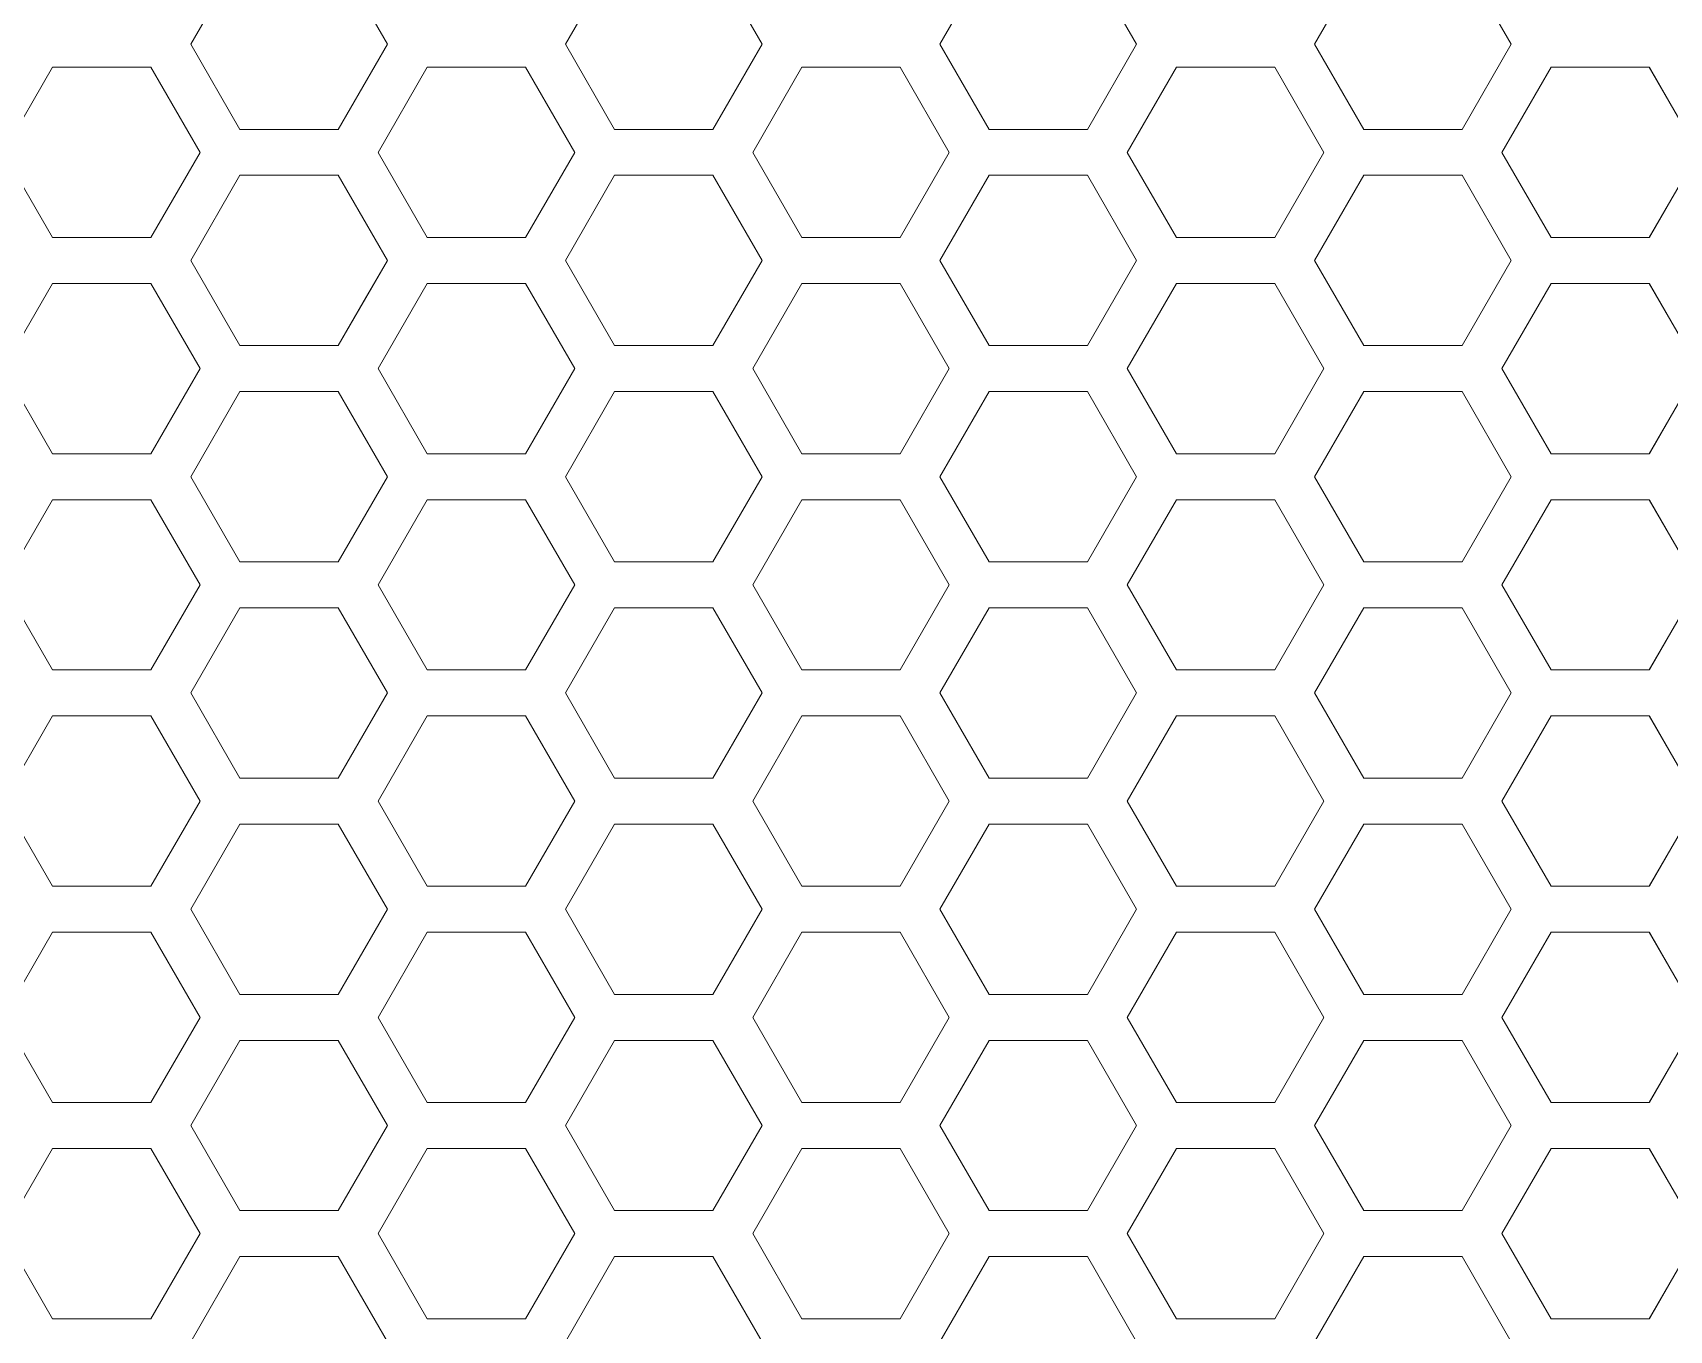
# Model space of a CAD drawing. Header units: millimetres. Extents: x 0 to 140, y -17 to 195.
# Drawn here: x 121.81 to 126.341, y 151.404 to 154.997 of the extents above; entities that cross this region are included whole.
import ezdxf

# ---------------------------------------------------------------- set-up
doc = ezdxf.new("R2010")
doc.units = ezdxf.units.MM
doc.layers.add('4203-42785_1_0', color=7, linetype='Continuous')

# ---------------------------------------------------------------- blocks, each defined once
blk = doc.blocks.new('a')
at = {"layer": '4203-42785_1_0', "color": 0, "linetype": 'ByBlock', "lineweight": 9}
for p, q in [((1506.9262, 465.7407), (1506.8194, 465.5558)), ((1507.2464, 465.5558), (1507.1396, 465.7407)), ((1507.7395, 465.7407), (1507.6327, 465.5558)), ((1508.0596, 465.5558), (1507.9529, 465.7407)), ((1508.5527, 465.7407), (1508.446, 465.5558)), ((1508.8728, 465.5558), (1508.7661, 465.7407)), ((1509.366, 465.7407), (1509.2593, 465.5558)), ((1509.6862, 465.5558), (1509.5794, 465.7407)), ((1511.8058, 465.7407), (1511.6991, 465.5558)), ((1512.1259, 465.5558), (1512.0192, 465.7407)), ((1512.6191, 465.7407), (1512.5124, 465.5558)), ((1512.9393, 465.5558), (1512.8325, 465.7407)), ((1513.4323, 465.7407), (1513.3256, 465.5558)), ((1513.7524, 465.5558), (1513.6457, 465.7407)), ((1514.2456, 465.7407), (1514.1389, 465.5558)), ((1514.5657, 465.5558), (1514.459, 465.7407)), ((1506.8194, 465.5558), (1506.9262, 465.3709)), ((1507.1396, 465.3709), (1507.2464, 465.5558)), ((1507.6327, 465.5558), (1507.7395, 465.3709)), ((1507.9529, 465.3709), (1508.0596, 465.5558)), ((1508.446, 465.5558), (1508.5527, 465.3709)), ((1508.7661, 465.3709), (1508.8728, 465.5558)), ((1509.2593, 465.5558), (1509.366, 465.3709)), ((1509.5794, 465.3709), (1509.6862, 465.5558)), ((1511.6991, 465.5558), (1511.8058, 465.3709)), ((1512.0192, 465.3709), (1512.1259, 465.5558)), ((1512.5124, 465.5558), (1512.6191, 465.3709)), ((1512.8325, 465.3709), (1512.9393, 465.5558)), ((1513.3256, 465.5558), (1513.4323, 465.3709)), ((1513.6457, 465.3709), (1513.7524, 465.5558)), ((1514.1389, 465.5558), (1514.2456, 465.3709)), ((1514.459, 465.3709), (1514.5657, 465.5558)), ((1507.3328, 465.5059), (1507.2261, 465.321)), ((1507.5463, 465.5059), (1507.3328, 465.5059)), ((1507.653, 465.321), (1507.5463, 465.5059)), ((1508.1461, 465.5059), (1508.0394, 465.321)), ((1508.3595, 465.5059), (1508.1461, 465.5059)), ((1508.4662, 465.321), (1508.3595, 465.5059)), ((1508.9594, 465.5059), (1508.8527, 465.321)), ((1509.1728, 465.5059), (1508.9594, 465.5059)), ((1509.2795, 465.321), (1509.1728, 465.5059)), ((1509.7726, 465.5059), (1509.6659, 465.321)), ((1509.9861, 465.5059), (1509.7726, 465.5059)), ((1510.0928, 465.321), (1509.9861, 465.5059)), ((1511.3992, 465.5059), (1511.2925, 465.321)), ((1511.6126, 465.5059), (1511.3992, 465.5059)), ((1511.7193, 465.321), (1511.6126, 465.5059)), ((1512.2124, 465.5059), (1512.1057, 465.321)), ((1512.4259, 465.5059), (1512.2124, 465.5059)), ((1512.5326, 465.321), (1512.4259, 465.5059)), ((1513.0257, 465.5059), (1512.919, 465.321)), ((1513.2391, 465.5059), (1513.0257, 465.5059)), ((1513.3458, 465.321), (1513.2391, 465.5059)), ((1513.8389, 465.5059), (1513.7322, 465.321)), ((1514.0523, 465.5059), (1513.8389, 465.5059)), ((1514.1591, 465.321), (1514.0523, 465.5059)), ((1514.6522, 465.5059), (1514.5455, 465.321)), ((1514.8656, 465.5059), (1514.6522, 465.5059)), ((1514.9724, 465.321), (1514.8656, 465.5059)), ((1506.9262, 465.3709), (1507.1396, 465.3709)), ((1507.7395, 465.3709), (1507.9529, 465.3709)), ((1508.5527, 465.3709), (1508.7661, 465.3709)), ((1509.366, 465.3709), (1509.5794, 465.3709)), ((1511.8058, 465.3709), (1512.0192, 465.3709)), ((1512.6191, 465.3709), (1512.8325, 465.3709)), ((1513.4323, 465.3709), (1513.6457, 465.3709)), ((1514.2456, 465.3709), (1514.459, 465.3709)), ((1507.2261, 465.321), (1507.3328, 465.1362)), ((1507.5463, 465.1362), (1507.653, 465.321)), ((1508.0394, 465.321), (1508.1461, 465.1362)), ((1508.3595, 465.1362), (1508.4662, 465.321)), ((1508.8527, 465.321), (1508.9594, 465.1362)), ((1509.1728, 465.1362), (1509.2795, 465.321)), ((1509.6659, 465.321), (1509.7726, 465.1362)), ((1509.9861, 465.1362), (1510.0928, 465.321)), ((1511.2925, 465.321), (1511.3992, 465.1362)), ((1511.6126, 465.1362), (1511.7193, 465.321)), ((1512.1057, 465.321), (1512.2124, 465.1362)), ((1512.4259, 465.1362), (1512.5326, 465.321)), ((1512.919, 465.321), (1513.0257, 465.1362)), ((1513.2391, 465.1362), (1513.3458, 465.321)), ((1513.7322, 465.321), (1513.8389, 465.1362)), ((1514.0523, 465.1362), (1514.1591, 465.321)), ((1514.5455, 465.321), (1514.6522, 465.1362)), ((1514.8656, 465.1362), (1514.9724, 465.321)), ((1506.9262, 465.2711), (1506.8194, 465.0863)), ((1507.1396, 465.2711), (1506.9262, 465.2711)), ((1507.2464, 465.0863), (1507.1396, 465.2711)), ((1507.7395, 465.2711), (1507.6327, 465.0863)), ((1507.9529, 465.2711), (1507.7395, 465.2711)), ((1508.0596, 465.0863), (1507.9529, 465.2711)), ((1508.5527, 465.2711), (1508.446, 465.0863)), ((1508.7661, 465.2711), (1508.5527, 465.2711)), ((1508.8728, 465.0863), (1508.7661, 465.2711)), ((1509.366, 465.2711), (1509.2593, 465.0863)), ((1509.5794, 465.2711), (1509.366, 465.2711)), ((1509.6862, 465.0863), (1509.5794, 465.2711)), ((1511.8058, 465.2711), (1511.6991, 465.0863)), ((1512.0192, 465.2711), (1511.8058, 465.2711)), ((1512.1259, 465.0863), (1512.0192, 465.2711)), ((1512.6191, 465.2711), (1512.5124, 465.0863)), ((1512.8325, 465.2711), (1512.6191, 465.2711)), ((1512.9393, 465.0863), (1512.8325, 465.2711)), ((1513.4323, 465.2711), (1513.3256, 465.0863)), ((1513.6457, 465.2711), (1513.4323, 465.2711)), ((1513.7524, 465.0863), (1513.6457, 465.2711)), ((1514.2456, 465.2711), (1514.1389, 465.0863)), ((1514.459, 465.2711), (1514.2456, 465.2711)), ((1514.5657, 465.0863), (1514.459, 465.2711)), ((1507.3328, 465.1362), (1507.5463, 465.1362)), ((1508.1461, 465.1362), (1508.3595, 465.1362)), ((1508.9594, 465.1362), (1509.1728, 465.1362)), ((1509.7726, 465.1362), (1509.9861, 465.1362)), ((1511.3992, 465.1362), (1511.6126, 465.1362)), ((1512.2124, 465.1362), (1512.4259, 465.1362)), ((1513.0257, 465.1362), (1513.2391, 465.1362)), ((1513.8389, 465.1362), (1514.0523, 465.1362)), ((1514.6522, 465.1362), (1514.8656, 465.1362)), ((1506.8194, 465.0863), (1506.9262, 464.9014)), ((1507.1929, 464.9939), (1507.2464, 465.0863)), ((1507.6327, 465.0863), (1507.7395, 464.9014)), ((1507.9529, 464.9014), (1508.0596, 465.0863)), ((1508.446, 465.0863), (1508.5527, 464.9014)), ((1508.7661, 464.9014), (1508.8728, 465.0863)), ((1509.2593, 465.0863), (1509.366, 464.9014)), ((1509.5794, 464.9014), (1509.6862, 465.0863)), ((1511.6991, 465.0863), (1511.8058, 464.9014)), ((1512.0192, 464.9014), (1512.1259, 465.0863)), ((1512.5124, 465.0863), (1512.6191, 464.9014)), ((1512.8325, 464.9014), (1512.9393, 465.0863)), ((1513.3256, 465.0863), (1513.4323, 464.9014)), ((1513.6457, 464.9014), (1513.7524, 465.0863)), ((1514.1389, 465.0863), (1514.2456, 464.9014)), ((1514.459, 464.9014), (1514.5657, 465.0863)), ((1507.3328, 465.0363), (1507.2261, 464.8515)), ((1507.5463, 465.0363), (1507.3328, 465.0363)), ((1507.653, 464.8515), (1507.5463, 465.0363)), ((1508.1461, 465.0363), (1508.0394, 464.8515)), ((1508.3595, 465.0363), (1508.1461, 465.0363)), ((1508.4662, 464.8515), (1508.3595, 465.0363)), ((1508.9594, 465.0363), (1508.8527, 464.8515)), ((1509.1728, 465.0363), (1508.9594, 465.0363)), ((1509.2795, 464.8515), (1509.1728, 465.0363)), ((1509.7726, 465.0363), (1509.6659, 464.8515)), ((1509.9861, 465.0363), (1509.7726, 465.0363)), ((1510.0928, 464.8515), (1509.9861, 465.0363)), ((1511.3992, 465.0363), (1511.2925, 464.8515)), ((1511.6126, 465.0363), (1511.3992, 465.0363)), ((1511.7193, 464.8515), (1511.6126, 465.0363)), ((1512.2124, 465.0363), (1512.1057, 464.8515)), ((1512.4259, 465.0363), (1512.2124, 465.0363)), ((1512.5326, 464.8515), (1512.4259, 465.0363)), ((1513.0257, 465.0363), (1512.919, 464.8515)), ((1513.2391, 465.0363), (1513.0257, 465.0363)), ((1513.3458, 464.8515), (1513.2391, 465.0363)), ((1513.8389, 465.0363), (1513.7322, 464.8515)), ((1514.0523, 465.0363), (1513.8389, 465.0363)), ((1514.1591, 464.8515), (1514.0523, 465.0363)), ((1514.6522, 465.0363), (1514.5455, 464.8515)), ((1514.8656, 465.0363), (1514.6522, 465.0363)), ((1514.9724, 464.8515), (1514.8656, 465.0363)), ((1507.1396, 464.9014), (1507.1929, 464.9939)), ((1506.9262, 464.9014), (1507.1396, 464.9014)), ((1507.7395, 464.9014), (1507.9529, 464.9014)), ((1508.5527, 464.9014), (1508.7661, 464.9014)), ((1509.366, 464.9014), (1509.5794, 464.9014)), ((1511.8058, 464.9014), (1512.0192, 464.9014)), ((1512.6191, 464.9014), (1512.8325, 464.9014)), ((1513.4323, 464.9014), (1513.6457, 464.9014)), ((1514.2456, 464.9014), (1514.459, 464.9014)), ((1507.2261, 464.8515), (1507.3328, 464.6666)), ((1507.5463, 464.6666), (1507.653, 464.8515)), ((1508.0394, 464.8515), (1508.1461, 464.6666)), ((1508.3595, 464.6666), (1508.4662, 464.8515)), ((1508.8527, 464.8515), (1508.9594, 464.6666)), ((1509.1728, 464.6666), (1509.2795, 464.8515)), ((1509.6659, 464.8515), (1509.7726, 464.6666)), ((1509.9861, 464.6666), (1510.0928, 464.8515)), ((1511.2925, 464.8515), (1511.3992, 464.6666)), ((1511.6126, 464.6666), (1511.7193, 464.8515)), ((1512.1057, 464.8515), (1512.2124, 464.6666)), ((1512.4259, 464.6666), (1512.5326, 464.8515)), ((1512.919, 464.8515), (1513.0257, 464.6666)), ((1513.2391, 464.6666), (1513.3458, 464.8515)), ((1513.7322, 464.8515), (1513.8389, 464.6666)), ((1514.0523, 464.6666), (1514.1591, 464.8515)), ((1514.5455, 464.8515), (1514.6522, 464.6666)), ((1514.8656, 464.6666), (1514.9724, 464.8515)), ((1506.9262, 464.8016), (1506.8194, 464.6167)), ((1507.1396, 464.8016), (1506.9262, 464.8016)), ((1507.2464, 464.6167), (1507.1396, 464.8016)), ((1507.7395, 464.8016), (1507.6327, 464.6167)), ((1507.9529, 464.8016), (1507.7395, 464.8016)), ((1508.0596, 464.6167), (1507.9529, 464.8016)), ((1508.5527, 464.8016), (1508.446, 464.6167)), ((1508.7661, 464.8016), (1508.5527, 464.8016)), ((1508.8728, 464.6167), (1508.7661, 464.8016)), ((1509.366, 464.8016), (1509.2593, 464.6167)), ((1509.5794, 464.8016), (1509.366, 464.8016)), ((1509.6862, 464.6167), (1509.5794, 464.8016)), ((1511.8058, 464.8016), (1511.6991, 464.6167)), ((1512.0192, 464.8016), (1511.8058, 464.8016)), ((1512.1259, 464.6167), (1512.0192, 464.8016)), ((1512.6191, 464.8016), (1512.5124, 464.6167)), ((1512.8325, 464.8016), (1512.6191, 464.8016)), ((1512.9393, 464.6167), (1512.8325, 464.8016)), ((1513.4323, 464.8016), (1513.3256, 464.6167)), ((1513.6457, 464.8016), (1513.4323, 464.8016)), ((1513.7524, 464.6167), (1513.6457, 464.8016)), ((1514.2456, 464.8016), (1514.1389, 464.6167)), ((1514.459, 464.8016), (1514.2456, 464.8016)), ((1514.5657, 464.6167), (1514.459, 464.8016)), ((1507.3328, 464.6666), (1507.5463, 464.6666)), ((1508.1461, 464.6666), (1508.3595, 464.6666)), ((1508.9594, 464.6666), (1509.1728, 464.6666)), ((1509.7726, 464.6666), (1509.9861, 464.6666)), ((1511.3992, 464.6666), (1511.6126, 464.6666)), ((1512.2124, 464.6666), (1512.4259, 464.6666)), ((1513.0257, 464.6666), (1513.2391, 464.6666)), ((1513.8389, 464.6666), (1514.0523, 464.6666)), ((1514.6522, 464.6666), (1514.8656, 464.6666)), ((1506.8194, 464.6167), (1506.9262, 464.4318)), ((1507.1396, 464.4318), (1507.2464, 464.6167)), ((1507.6327, 464.6167), (1507.7395, 464.4318)), ((1507.9529, 464.4318), (1508.0596, 464.6167)), ((1508.446, 464.6167), (1508.5527, 464.4318)), ((1508.7661, 464.4318), (1508.8728, 464.6167)), ((1509.2593, 464.6167), (1509.366, 464.4318)), ((1509.5794, 464.4318), (1509.6862, 464.6167)), ((1511.6991, 464.6167), (1511.8058, 464.4318)), ((1512.0192, 464.4318), (1512.1259, 464.6167)), ((1512.5124, 464.6167), (1512.6191, 464.4318)), ((1512.8325, 464.4318), (1512.9393, 464.6167)), ((1513.3256, 464.6167), (1513.4323, 464.4318)), ((1513.6457, 464.4318), (1513.7524, 464.6167)), ((1514.1389, 464.6167), (1514.2456, 464.4318)), ((1514.459, 464.4318), (1514.5657, 464.6167)), ((1507.3328, 464.5668), (1507.2261, 464.3819)), ((1507.5463, 464.5668), (1507.3328, 464.5668)), ((1507.653, 464.3819), (1507.5463, 464.5668)), ((1508.1461, 464.5668), (1508.0394, 464.3819)), ((1508.3595, 464.5668), (1508.1461, 464.5668)), ((1508.4662, 464.3819), (1508.3595, 464.5668)), ((1508.9594, 464.5668), (1508.8527, 464.3819)), ((1509.1728, 464.5668), (1508.9594, 464.5668)), ((1509.2795, 464.3819), (1509.1728, 464.5668)), ((1509.7726, 464.5668), (1509.6659, 464.3819)), ((1509.9861, 464.5668), (1509.7726, 464.5668)), ((1510.0928, 464.3819), (1509.9861, 464.5668)), ((1511.3992, 464.5668), (1511.2925, 464.3819)), ((1511.6126, 464.5668), (1511.3992, 464.5668)), ((1511.7193, 464.3819), (1511.6126, 464.5668)), ((1512.2124, 464.5668), (1512.1057, 464.3819)), ((1512.4259, 464.5668), (1512.2124, 464.5668)), ((1512.5326, 464.3819), (1512.4259, 464.5668)), ((1513.0257, 464.5668), (1512.919, 464.3819)), ((1513.2391, 464.5668), (1513.0257, 464.5668)), ((1513.3458, 464.3819), (1513.2391, 464.5668)), ((1513.8389, 464.5668), (1513.7322, 464.3819)), ((1514.0523, 464.5668), (1513.8389, 464.5668)), ((1514.1591, 464.3819), (1514.0523, 464.5668)), ((1514.6522, 464.5668), (1514.5455, 464.3819)), ((1514.8656, 464.5668), (1514.6522, 464.5668)), ((1514.9724, 464.3819), (1514.8656, 464.5668)), ((1506.9262, 464.4318), (1507.1396, 464.4318)), ((1507.7395, 464.4318), (1507.9529, 464.4318)), ((1508.5527, 464.4318), (1508.7661, 464.4318)), ((1509.366, 464.4318), (1509.5794, 464.4318)), ((1511.8058, 464.4318), (1512.0192, 464.4318)), ((1512.6191, 464.4318), (1512.8325, 464.4318)), ((1513.4323, 464.4318), (1513.6457, 464.4318)), ((1514.2456, 464.4318), (1514.459, 464.4318)), ((1507.2261, 464.3819), (1507.3328, 464.1971)), ((1507.5463, 464.1971), (1507.653, 464.3819)), ((1508.0394, 464.3819), (1508.1461, 464.1971)), ((1508.3595, 464.1971), (1508.4662, 464.3819)), ((1508.8527, 464.3819), (1508.9594, 464.1971)), ((1509.1728, 464.1971), (1509.2795, 464.3819)), ((1509.6659, 464.3819), (1509.7726, 464.1971)), ((1509.9861, 464.1971), (1510.0928, 464.3819)), ((1511.2925, 464.3819), (1511.3992, 464.1971)), ((1511.6126, 464.1971), (1511.7193, 464.3819)), ((1512.1057, 464.3819), (1512.2124, 464.1971)), ((1512.4259, 464.1971), (1512.5326, 464.3819)), ((1512.919, 464.3819), (1513.0257, 464.1971)), ((1513.2391, 464.1971), (1513.3458, 464.3819)), ((1513.7322, 464.3819), (1513.8389, 464.1971)), ((1514.0523, 464.1971), (1514.1591, 464.3819)), ((1514.5455, 464.3819), (1514.6522, 464.1971)), ((1514.8656, 464.1971), (1514.9724, 464.3819)), ((1506.9262, 464.332), (1506.8194, 464.1472)), ((1507.1396, 464.332), (1506.9262, 464.332)), ((1507.2464, 464.1472), (1507.1396, 464.332)), ((1507.7395, 464.332), (1507.6327, 464.1472)), ((1507.9529, 464.332), (1507.7395, 464.332)), ((1508.0596, 464.1472), (1507.9529, 464.332)), ((1508.5527, 464.332), (1508.446, 464.1472)), ((1508.7661, 464.332), (1508.5527, 464.332)), ((1508.8728, 464.1472), (1508.7661, 464.332)), ((1509.366, 464.332), (1509.2593, 464.1472)), ((1509.5794, 464.332), (1509.366, 464.332)), ((1509.6862, 464.1472), (1509.5794, 464.332)), ((1511.8058, 464.332), (1511.6991, 464.1472)), ((1512.0192, 464.332), (1511.8058, 464.332)), ((1512.1259, 464.1472), (1512.0192, 464.332)), ((1512.6191, 464.332), (1512.5124, 464.1472)), ((1512.8325, 464.332), (1512.6191, 464.332)), ((1512.9393, 464.1472), (1512.8325, 464.332)), ((1513.4323, 464.332), (1513.3256, 464.1472)), ((1513.6457, 464.332), (1513.4323, 464.332)), ((1513.7524, 464.1472), (1513.6457, 464.332)), ((1514.2456, 464.332), (1514.1389, 464.1472)), ((1514.459, 464.332), (1514.2456, 464.332)), ((1514.5657, 464.1472), (1514.459, 464.332)), ((1507.3328, 464.1971), (1507.5463, 464.1971)), ((1508.1461, 464.1971), (1508.3595, 464.1971)), ((1508.9594, 464.1971), (1509.1728, 464.1971)), ((1509.7726, 464.1971), (1509.9861, 464.1971)), ((1511.3992, 464.1971), (1511.6126, 464.1971)), ((1512.2124, 464.1971), (1512.4259, 464.1971)), ((1513.0257, 464.1971), (1513.2391, 464.1971)), ((1513.8389, 464.1971), (1514.0523, 464.1971)), ((1514.6522, 464.1971), (1514.8656, 464.1971)), ((1506.8194, 464.1472), (1506.9262, 463.9623)), ((1507.1396, 463.9623), (1507.2464, 464.1472)), ((1507.6327, 464.1472), (1507.7395, 463.9623)), ((1507.9529, 463.9623), (1508.0596, 464.1472)), ((1508.446, 464.1472), (1508.5527, 463.9623)), ((1508.7661, 463.9623), (1508.8728, 464.1472)), ((1509.2593, 464.1472), (1509.366, 463.9623)), ((1509.5794, 463.9623), (1509.6862, 464.1472)), ((1511.6991, 464.1472), (1511.8058, 463.9623)), ((1512.0192, 463.9623), (1512.1259, 464.1472)), ((1512.5124, 464.1472), (1512.6191, 463.9623)), ((1512.8325, 463.9623), (1512.9393, 464.1472)), ((1513.3256, 464.1472), (1513.4323, 463.9623)), ((1513.6457, 463.9623), (1513.7524, 464.1472)), ((1514.1389, 464.1472), (1514.2456, 463.9623)), ((1514.459, 463.9623), (1514.5657, 464.1472)), ((1507.3328, 464.0973), (1507.2261, 463.9124)), ((1507.5463, 464.0973), (1507.3328, 464.0973)), ((1507.653, 463.9124), (1507.5463, 464.0973)), ((1508.1461, 464.0973), (1508.0394, 463.9124)), ((1508.3595, 464.0973), (1508.1461, 464.0973)), ((1508.4662, 463.9124), (1508.3595, 464.0973)), ((1508.9594, 464.0973), (1508.8527, 463.9124)), ((1509.1728, 464.0973), (1508.9594, 464.0973)), ((1509.2795, 463.9124), (1509.1728, 464.0973)), ((1509.7726, 464.0973), (1509.6659, 463.9124)), ((1509.9861, 464.0973), (1509.7726, 464.0973)), ((1510.0928, 463.9124), (1509.9861, 464.0973)), ((1511.3992, 464.0973), (1511.2925, 463.9124)), ((1511.6126, 464.0973), (1511.3992, 464.0973)), ((1511.7193, 463.9124), (1511.6126, 464.0973)), ((1512.2124, 464.0973), (1512.1057, 463.9124)), ((1512.4259, 464.0973), (1512.2124, 464.0973)), ((1512.5326, 463.9124), (1512.4259, 464.0973)), ((1513.0257, 464.0973), (1512.919, 463.9124)), ((1513.2391, 464.0973), (1513.0257, 464.0973)), ((1513.3458, 463.9124), (1513.2391, 464.0973)), ((1513.8389, 464.0973), (1513.7322, 463.9124)), ((1514.0523, 464.0973), (1513.8389, 464.0973)), ((1514.1591, 463.9124), (1514.0523, 464.0973)), ((1514.6522, 464.0973), (1514.5455, 463.9124)), ((1514.8656, 464.0973), (1514.6522, 464.0973)), ((1514.9724, 463.9124), (1514.8656, 464.0973)), ((1506.9262, 463.9623), (1507.1396, 463.9623)), ((1507.7395, 463.9623), (1507.9529, 463.9623)), ((1508.5527, 463.9623), (1508.7661, 463.9623)), ((1509.366, 463.9623), (1509.5794, 463.9623)), ((1511.8058, 463.9623), (1512.0192, 463.9623)), ((1512.6191, 463.9623), (1512.8325, 463.9623)), ((1513.4323, 463.9623), (1513.6457, 463.9623)), ((1514.2456, 463.9623), (1514.459, 463.9623)), ((1507.2261, 463.9124), (1507.3328, 463.7275)), ((1507.5463, 463.7275), (1507.653, 463.9124)), ((1508.0394, 463.9124), (1508.1461, 463.7275)), ((1508.3595, 463.7275), (1508.4662, 463.9124)), ((1508.8527, 463.9124), (1508.9594, 463.7275)), ((1509.1728, 463.7275), (1509.2795, 463.9124)), ((1509.6659, 463.9124), (1509.7726, 463.7275)), ((1509.9861, 463.7275), (1510.0928, 463.9124)), ((1511.2925, 463.9124), (1511.3992, 463.7275)), ((1511.6126, 463.7275), (1511.7193, 463.9124)), ((1512.1057, 463.9124), (1512.2124, 463.7275)), ((1512.4259, 463.7275), (1512.5326, 463.9124)), ((1512.919, 463.9124), (1513.0257, 463.7275)), ((1513.2391, 463.7275), (1513.3458, 463.9124)), ((1513.7322, 463.9124), (1513.8389, 463.7275)), ((1514.0523, 463.7275), (1514.1591, 463.9124)), ((1514.5455, 463.9124), (1514.6522, 463.7275)), ((1514.8656, 463.7275), (1514.9724, 463.9124)), ((1506.9262, 463.8625), (1506.8194, 463.6776)), ((1507.1396, 463.8625), (1506.9262, 463.8625)), ((1507.2464, 463.6776), (1507.1396, 463.8625)), ((1507.7395, 463.8625), (1507.6327, 463.6776)), ((1507.9529, 463.8625), (1507.7395, 463.8625)), ((1508.0596, 463.6776), (1507.9529, 463.8625)), ((1508.5527, 463.8625), (1508.446, 463.6776)), ((1508.7661, 463.8625), (1508.5527, 463.8625)), ((1508.8728, 463.6776), (1508.7661, 463.8625)), ((1509.366, 463.8625), (1509.2593, 463.6776)), ((1509.5794, 463.8625), (1509.366, 463.8625)), ((1509.6862, 463.6776), (1509.5794, 463.8625)), ((1511.8058, 463.8625), (1511.6991, 463.6776)), ((1512.0192, 463.8625), (1511.8058, 463.8625)), ((1512.1259, 463.6776), (1512.0192, 463.8625)), ((1512.6191, 463.8625), (1512.5124, 463.6776)), ((1512.8325, 463.8625), (1512.6191, 463.8625)), ((1512.9393, 463.6776), (1512.8325, 463.8625)), ((1513.4323, 463.8625), (1513.3256, 463.6776)), ((1513.6457, 463.8625), (1513.4323, 463.8625)), ((1513.7524, 463.6776), (1513.6457, 463.8625)), ((1514.2456, 463.8625), (1514.1389, 463.6776)), ((1514.459, 463.8625), (1514.2456, 463.8625)), ((1514.5657, 463.6776), (1514.459, 463.8625)), ((1507.3328, 463.7275), (1507.5463, 463.7275)), ((1508.1461, 463.7275), (1508.3595, 463.7275)), ((1508.9594, 463.7275), (1509.1728, 463.7275)), ((1509.7726, 463.7275), (1509.9861, 463.7275)), ((1511.3992, 463.7275), (1511.6126, 463.7275)), ((1512.2124, 463.7275), (1512.4259, 463.7275)), ((1513.0257, 463.7275), (1513.2391, 463.7275)), ((1513.8389, 463.7275), (1514.0523, 463.7275)), ((1514.6522, 463.7275), (1514.8656, 463.7275)), ((1506.8194, 463.6776), (1506.9262, 463.4928)), ((1507.1396, 463.4928), (1507.2464, 463.6776)), ((1507.6327, 463.6776), (1507.7395, 463.4928)), ((1507.9529, 463.4928), (1508.0596, 463.6776)), ((1508.446, 463.6776), (1508.5527, 463.4928)), ((1508.7661, 463.4928), (1508.8728, 463.6776)), ((1509.2593, 463.6776), (1509.366, 463.4928)), ((1509.5794, 463.4928), (1509.6862, 463.6776)), ((1511.6991, 463.6776), (1511.8058, 463.4928)), ((1512.0192, 463.4928), (1512.1259, 463.6776)), ((1512.5124, 463.6776), (1512.6191, 463.4928)), ((1512.8325, 463.4928), (1512.9393, 463.6776)), ((1513.3256, 463.6776), (1513.4323, 463.4928)), ((1513.6457, 463.4928), (1513.7524, 463.6776)), ((1514.1389, 463.6776), (1514.2456, 463.4928)), ((1514.459, 463.4928), (1514.5657, 463.6776)), ((1507.3328, 463.6277), (1507.2261, 463.4429)), ((1507.5463, 463.6277), (1507.3328, 463.6277)), ((1507.653, 463.4429), (1507.5463, 463.6277)), ((1508.1461, 463.6277), (1508.0394, 463.4429)), ((1508.3595, 463.6277), (1508.1461, 463.6277)), ((1508.4662, 463.4429), (1508.3595, 463.6277)), ((1508.9594, 463.6277), (1508.8527, 463.4429)), ((1509.1728, 463.6277), (1508.9594, 463.6277)), ((1509.2795, 463.4429), (1509.1728, 463.6277)), ((1509.7726, 463.6277), (1509.6659, 463.4429)), ((1509.9861, 463.6277), (1509.7726, 463.6277)), ((1510.0928, 463.4429), (1509.9861, 463.6277)), ((1511.3992, 463.6277), (1511.2925, 463.4429)), ((1511.6126, 463.6277), (1511.3992, 463.6277)), ((1511.7193, 463.4429), (1511.6126, 463.6277)), ((1512.2124, 463.6277), (1512.1057, 463.4429)), ((1512.4259, 463.6277), (1512.2124, 463.6277)), ((1512.5326, 463.4429), (1512.4259, 463.6277)), ((1513.0257, 463.6277), (1512.919, 463.4429)), ((1513.2391, 463.6277), (1513.0257, 463.6277)), ((1513.3458, 463.4429), (1513.2391, 463.6277)), ((1513.8389, 463.6277), (1513.7322, 463.4429)), ((1514.0523, 463.6277), (1513.8389, 463.6277)), ((1514.1591, 463.4429), (1514.0523, 463.6277)), ((1514.6522, 463.6277), (1514.5455, 463.4429)), ((1514.8656, 463.6277), (1514.6522, 463.6277)), ((1514.9724, 463.4429), (1514.8656, 463.6277)), ((1506.9262, 463.4928), (1507.1396, 463.4928)), ((1507.7395, 463.4928), (1507.9529, 463.4928)), ((1508.5527, 463.4928), (1508.7661, 463.4928)), ((1509.366, 463.4928), (1509.5794, 463.4928)), ((1511.8058, 463.4928), (1512.0192, 463.4928)), ((1512.6191, 463.4928), (1512.8325, 463.4928)), ((1513.4323, 463.4928), (1513.6457, 463.4928)), ((1514.2456, 463.4928), (1514.459, 463.4928)), ((1507.2261, 463.4429), (1507.3328, 463.258)), ((1507.5463, 463.258), (1507.653, 463.4429)), ((1508.0394, 463.4429), (1508.1461, 463.258)), ((1508.3595, 463.258), (1508.4662, 463.4429)), ((1508.8527, 463.4429), (1508.9594, 463.258)), ((1509.1728, 463.258), (1509.2795, 463.4429)), ((1509.6659, 463.4429), (1509.7726, 463.258)), ((1509.9861, 463.258), (1510.0928, 463.4429)), ((1511.2925, 463.4429), (1511.3992, 463.258)), ((1511.6126, 463.258), (1511.7193, 463.4429)), ((1512.1057, 463.4429), (1512.2124, 463.258)), ((1512.4259, 463.258), (1512.5326, 463.4429)), ((1512.919, 463.4429), (1513.0257, 463.258)), ((1513.2391, 463.258), (1513.3458, 463.4429)), ((1513.7322, 463.4429), (1513.8389, 463.258)), ((1514.0523, 463.258), (1514.1591, 463.4429)), ((1514.5455, 463.4429), (1514.6522, 463.258)), ((1514.8656, 463.258), (1514.9724, 463.4429)), ((1506.9262, 463.3929), (1506.8194, 463.2081)), ((1507.1396, 463.3929), (1506.9262, 463.3929)), ((1507.2464, 463.2081), (1507.1396, 463.3929)), ((1507.7395, 463.3929), (1507.6327, 463.2081)), ((1507.9529, 463.3929), (1507.7395, 463.3929)), ((1508.0596, 463.2081), (1507.9529, 463.3929)), ((1508.5527, 463.3929), (1508.446, 463.2081)), ((1508.7661, 463.3929), (1508.5527, 463.3929)), ((1508.8728, 463.2081), (1508.7661, 463.3929)), ((1509.366, 463.3929), (1509.2593, 463.2081)), ((1509.5794, 463.3929), (1509.366, 463.3929)), ((1509.6862, 463.2081), (1509.5794, 463.3929)), ((1511.8058, 463.3929), (1511.6991, 463.2081)), ((1512.0192, 463.3929), (1511.8058, 463.3929)), ((1512.1259, 463.2081), (1512.0192, 463.3929)), ((1512.6191, 463.3929), (1512.5124, 463.2081)), ((1512.8325, 463.3929), (1512.6191, 463.3929)), ((1512.9393, 463.2081), (1512.8325, 463.3929)), ((1513.4323, 463.3929), (1513.3256, 463.2081)), ((1513.6457, 463.3929), (1513.4323, 463.3929)), ((1513.7524, 463.2081), (1513.6457, 463.3929)), ((1514.2456, 463.3929), (1514.1389, 463.2081)), ((1514.459, 463.3929), (1514.2456, 463.3929)), ((1514.5657, 463.2081), (1514.459, 463.3929)), ((1507.3328, 463.258), (1507.5463, 463.258)), ((1508.1461, 463.258), (1508.3595, 463.258)), ((1508.9594, 463.258), (1509.1728, 463.258)), ((1509.7726, 463.258), (1509.9861, 463.258)), ((1511.3992, 463.258), (1511.6126, 463.258)), ((1512.2124, 463.258), (1512.4259, 463.258)), ((1513.0257, 463.258), (1513.2391, 463.258)), ((1513.8389, 463.258), (1514.0523, 463.258)), ((1514.6522, 463.258), (1514.8656, 463.258)), ((1506.8194, 463.2081), (1506.9262, 463.0232)), ((1507.1396, 463.0232), (1507.2464, 463.2081)), ((1507.6327, 463.2081), (1507.7395, 463.0232)), ((1507.9529, 463.0232), (1508.0596, 463.2081)), ((1508.446, 463.2081), (1508.5527, 463.0232)), ((1508.7661, 463.0232), (1508.8728, 463.2081)), ((1509.2593, 463.2081), (1509.366, 463.0232)), ((1509.5794, 463.0232), (1509.6862, 463.2081)), ((1511.6991, 463.2081), (1511.8058, 463.0232)), ((1512.0192, 463.0232), (1512.1259, 463.2081)), ((1512.5124, 463.2081), (1512.6191, 463.0232)), ((1512.8325, 463.0232), (1512.9393, 463.2081)), ((1513.3256, 463.2081), (1513.4323, 463.0232)), ((1513.6457, 463.0232), (1513.7524, 463.2081)), ((1514.1389, 463.2081), (1514.2456, 463.0232)), ((1514.459, 463.0232), (1514.5657, 463.2081)), ((1507.3328, 463.1582), (1507.2261, 462.9733)), ((1507.5463, 463.1582), (1507.3328, 463.1582)), ((1507.653, 462.9733), (1507.5463, 463.1582)), ((1508.1461, 463.1582), (1508.0394, 462.9733)), ((1508.3595, 463.1582), (1508.1461, 463.1582)), ((1508.4662, 462.9733), (1508.3595, 463.1582)), ((1508.9594, 463.1582), (1508.8527, 462.9733)), ((1509.1728, 463.1582), (1508.9594, 463.1582)), ((1509.2795, 462.9733), (1509.1728, 463.1582)), ((1509.7726, 463.1582), (1509.6659, 462.9733)), ((1509.9861, 463.1582), (1509.7726, 463.1582)), ((1510.0928, 462.9733), (1509.9861, 463.1582)), ((1511.3992, 463.1582), (1511.2925, 462.9733)), ((1511.6126, 463.1582), (1511.3992, 463.1582)), ((1511.7193, 462.9733), (1511.6126, 463.1582)), ((1512.2124, 463.1582), (1512.1057, 462.9733)), ((1512.4259, 463.1582), (1512.2124, 463.1582)), ((1512.5326, 462.9733), (1512.4259, 463.1582)), ((1513.0257, 463.1582), (1512.919, 462.9733)), ((1513.2391, 463.1582), (1513.0257, 463.1582)), ((1513.3458, 462.9733), (1513.2391, 463.1582)), ((1513.8389, 463.1582), (1513.7322, 462.9733)), ((1514.0523, 463.1582), (1513.8389, 463.1582)), ((1514.1591, 462.9733), (1514.0523, 463.1582)), ((1514.6522, 463.1582), (1514.5455, 462.9733)), ((1514.8656, 463.1582), (1514.6522, 463.1582)), ((1514.9724, 462.9733), (1514.8656, 463.1582)), ((1506.9262, 463.0232), (1507.1396, 463.0232)), ((1507.7395, 463.0232), (1507.9529, 463.0232)), ((1508.5527, 463.0232), (1508.7661, 463.0232)), ((1509.366, 463.0232), (1509.5794, 463.0232)), ((1511.8058, 463.0232), (1512.0192, 463.0232)), ((1512.6191, 463.0232), (1512.8325, 463.0232)), ((1513.4323, 463.0232), (1513.6457, 463.0232)), ((1514.2456, 463.0232), (1514.459, 463.0232)), ((1507.2261, 462.9733), (1507.3328, 462.7884)), ((1507.5463, 462.7884), (1507.653, 462.9733)), ((1508.0394, 462.9733), (1508.1461, 462.7884)), ((1508.3595, 462.7884), (1508.4662, 462.9733)), ((1508.8527, 462.9733), (1508.9594, 462.7884)), ((1509.1728, 462.7884), (1509.2795, 462.9733)), ((1509.6659, 462.9733), (1509.7726, 462.7884)), ((1509.9861, 462.7884), (1510.0928, 462.9733)), ((1511.2925, 462.9733), (1511.3992, 462.7884)), ((1511.6126, 462.7884), (1511.7193, 462.9733)), ((1512.1057, 462.9733), (1512.2124, 462.7884)), ((1512.4259, 462.7884), (1512.5326, 462.9733)), ((1512.919, 462.9733), (1513.0257, 462.7884)), ((1513.2391, 462.7884), (1513.3458, 462.9733)), ((1513.7322, 462.9733), (1513.8389, 462.7884)), ((1514.0523, 462.7884), (1514.1591, 462.9733)), ((1514.5455, 462.9733), (1514.6522, 462.7884)), ((1514.8656, 462.7884), (1514.9724, 462.9733)), ((1506.9262, 462.9234), (1506.8194, 462.7385)), ((1507.1396, 462.9234), (1506.9262, 462.9234)), ((1507.2464, 462.7385), (1507.1396, 462.9234)), ((1507.7395, 462.9234), (1507.6327, 462.7385)), ((1507.9529, 462.9234), (1507.7395, 462.9234)), ((1508.0596, 462.7385), (1507.9529, 462.9234)), ((1508.5527, 462.9234), (1508.446, 462.7385)), ((1508.7661, 462.9234), (1508.5527, 462.9234)), ((1508.8728, 462.7385), (1508.7661, 462.9234)), ((1509.366, 462.9234), (1509.2593, 462.7385)), ((1509.5794, 462.9234), (1509.366, 462.9234)), ((1509.6862, 462.7385), (1509.5794, 462.9234)), ((1511.8058, 462.9234), (1511.6991, 462.7385)), ((1512.0192, 462.9234), (1511.8058, 462.9234)), ((1512.1259, 462.7385), (1512.0192, 462.9234)), ((1512.6191, 462.9234), (1512.5124, 462.7385)), ((1512.8325, 462.9234), (1512.6191, 462.9234)), ((1512.9393, 462.7385), (1512.8325, 462.9234)), ((1513.4323, 462.9234), (1513.3256, 462.7385)), ((1513.6457, 462.9234), (1513.4323, 462.9234)), ((1513.7524, 462.7385), (1513.6457, 462.9234)), ((1514.2456, 462.9234), (1514.1389, 462.7385)), ((1514.459, 462.9234), (1514.2456, 462.9234)), ((1514.5657, 462.7385), (1514.459, 462.9234)), ((1507.3328, 462.7884), (1507.5463, 462.7884)), ((1508.1461, 462.7884), (1508.3595, 462.7884)), ((1508.9594, 462.7884), (1509.1728, 462.7884)), ((1509.7726, 462.7884), (1509.9861, 462.7884)), ((1511.3992, 462.7884), (1511.6126, 462.7884)), ((1512.2124, 462.7884), (1512.4259, 462.7884)), ((1513.0257, 462.7884), (1513.2391, 462.7884)), ((1513.8389, 462.7884), (1514.0523, 462.7884)), ((1514.6522, 462.7884), (1514.8656, 462.7884))]:
    blk.add_line(p, q, dxfattribs=at)

msp = doc.modelspace()

# ---------------------------------------------------------------- block references
at = {"lineweight": 15, "xscale": 1.275468447124703, "yscale": 1.275468447124703, "zscale": 1.275468447124703}
for p in [(-1805.8773, -438.8363), (-1799.6535, -438.8363)]:
    msp.add_blockref('a', p, dxfattribs=at)

doc.saveas('drawing.dxf')
